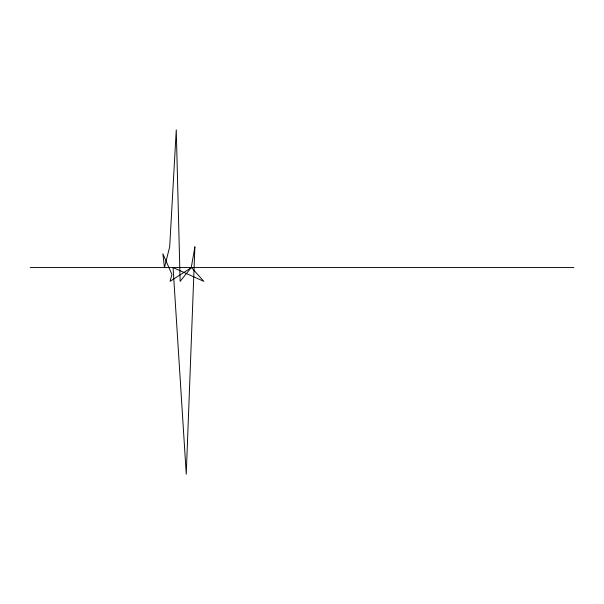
<?xml version="1.0" encoding="UTF-8"?>
<svg xmlns="http://www.w3.org/2000/svg" width="604" height="604" viewBox="0 0 604 604"><rect width="100%" height="100%" fill="white"/><g stroke="black" fill="none" stroke-linecap="round" stroke-linejoin="round"><path stroke-width="0.91" d="M30.2 267.564L573.8 267.564M194.888 246.9L186.258 474.178L173.084 267.564L203.82 281.336L191.483 267.564L170.056 281.336L171.951 274.45L162.869 253.793L164.462 267.564L169.679 246.9L176.262 129.822L180.128 281.336L191.249 267.564L194.888 246.9"/></g></svg>
